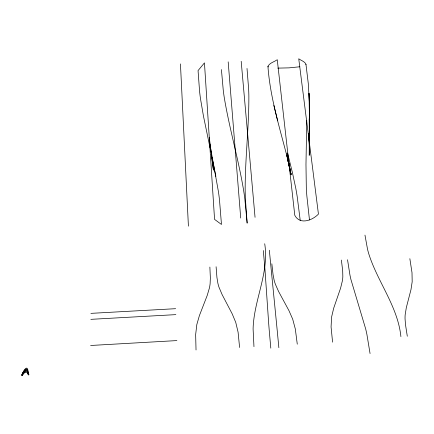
<?xml version="1.0" encoding="UTF-8"?>
<svg xmlns="http://www.w3.org/2000/svg" width="434" height="434" viewBox="0 0 434 434"><rect width="100%" height="100%" fill="white"/><g stroke="black" fill="none" stroke-linecap="round" stroke-linejoin="round"><path stroke-width="0.65" d="M309.203 155.578L309.458 119.025L309.03 93.25L309.442 103.786L308.319 83.833L305.954 64.259C304.739 61.395 301.06 60.548 298.738 58.78L318.437 214.087C312.458 220.396 299.861 225.154 294.784 215.291L277.261 59.713C274.315 61.905 269.633 62.843 267.93 66.293C270.17 97.628 279.675 127.704 287.411 157.965L287.254 157.325L291.187 174.777L287.145 156.641L290.921 173.985L287.075 155.92L290.671 173.15L287.042 155.155L290.433 172.265L287.075 153.517L289.896 169.878M306.751 120.549L305.975 164.486L306.312 187.672A337.142 263.08 32.8 0 0 306.849 195.87L309.475 219.951M21.7 375.22C23.252 371.222 27.678 362.998 28.194 372.513A28.986 26.61 -43.7 0 0 28.937 374.802M21.825 375.215C22.297 372.779 27.293 365.01 27.765 371.423A31.422 28.877 -43.5 0 0 28.525 374.016L28.812 374.808M21.95 375.204C23.051 372.101 27.657 365.916 28.069 373.039A25.563 23.42 -43.9 0 0 28.687 374.819M22.074 375.198C23.056 373.305 24.293 370.717 26.675 370.435A0.732 0.662 -44.6 0 1 27.076 370.631L27.988 373.197A30.559 28.069 -43.6 0 0 28.563 374.824M22.199 375.193L23.946 372.6L25.807 371.423A3.016 2.723 -45.1 0 1 26.458 371.314L27.206 371.613L27.738 373.018A31.02 28.492 -43.4 0 0 28.438 374.83M22.318 375.182L24.543 372.73A3.591 3.244 -45.3 0 1 25.546 372.329L26.973 372.242L27.624 373.376A24.027 21.982 -43.6 0 0 28.096 374.401L28.313 374.835M299.889 66.765L289.06 67.861L277.782 68.127M90.625 345.48L176.877 340.587M90.901 313.359L175.624 308.688M90.847 319.343L175.857 314.628M268.413 66.95L267.93 66.293M287.558 153.045L292.429 172.661L295.76 188.199A335.618 290.286 -29.5 0 1 297.16 196.352L300.23 220.429M273.87 105.44L277.679 120.853M210.11 148.146L203.432 115.959L200.437 98.404A297.952 236.676 21.4 0 1 199.564 91.167L198.056 70.596L204.452 62.876L214.564 219.382L221.47 224.459L219.517 200.242A344.71 285.995 -32.3 0 0 218.497 192.034L209.231 140.611L210.474 149.329M212.036 157.271L212.655 160.26M212.904 161.443L215.882 176.405M409.853 258.68L412.002 272.666L412.181 281.731L410.982 289.608L406.316 307.646L405.161 314.84A39.456 28.888 61.3 0 0 405.058 318.93L405.524 324.811L407.304 336.252M400.907 336.616C397.832 306.708 377.976 282.474 368.971 254.454A103.238 92.426 -2.5 0 1 367.527 249.219L364.967 235.109M370.061 353.553L366.882 334.299A120.988 87.983 69.5 0 0 365.629 328.75L350.96 279.604A78.299 47.892 65.8 0 1 349.95 275.048L347.531 259.738M210.669 150.674L210.859 152.014M211.146 154.027L211.336 155.367M211.532 156.707L213.441 170.123L209.259 137.307M341.39 260.064L342.681 270.735L342.838 276.431A37.004 34.877 -40.7 0 1 342.448 280.548L340.598 288.127L333.692 308.183L331.603 316.999L331.071 326.927L332.58 342.166M297.279 344.184L295.304 328.945L292.7 319.174L288.973 310.668L278.606 291.512L275.357 284.183A37.416 30.375 55.9 0 1 274.125 280.147L273.029 274.478L271.847 263.769M278.861 347.694L277.207 330.41A322.25 13.373 84.1 0 0 276.469 322.858L271.25 269.997A138.256 3.13 84.1 0 1 270.648 263.818L269.346 250.234M264.707 243.745C269.08 270.919 255.734 296.531 253.423 323.211A72.125 59.257 -78.5 0 0 253.103 329.026L253.961 346.663M247.017 68.453L248.633 88.97A306.681 248.59 -20.2 0 1 248.866 96.218C248.964 127.753 245.026 159.169 245.177 190.71A333.046 268.744 32 0 0 245.405 198.946L247.147 223.147L244.83 198.973A341.683 287.416 -31.6 0 0 243.68 190.786C238.537 159.365 229.418 128.741 224.226 97.33A299.021 235.022 22.3 0 1 223.244 90.104L221.421 69.576M263.302 250.548L264.523 264.143A138.902 21.912 88.1 0 1 265.022 270.328L268.673 323.297A323.97 93.863 87.7 0 0 269.275 330.86L270.811 348.155M241.185 61.281L255.046 217.32M228.181 61.845L240.718 218.047M239.595 347.482L238.087 332.178L235.738 322.364L232.179 313.82L222.116 294.594L219.002 287.243A37.329 31.709 54.2 0 1 217.868 283.185L216.935 277.494L216.094 266.736M308.547 133.238L309.816 152.421M209.872 267.067L210.36 277.847L210.121 283.603A37.498 32.648 -57.2 0 1 209.476 287.758L207.23 295.408L199.385 315.643L196.824 324.545L195.653 334.571L196.032 349.972M180.446 63.917L188.416 226.157M308.959 134.231L309.702 153.267L309.116 134.697L309.399 154.846L309.192 118.77M309.29 135.576L309.29 135.983M305.959 64.259A2.241 1.248 -9.4 0 1 305.872 64.639M309.447 119.149L309.415 103.753L309.447 119.149"/></g></svg>
